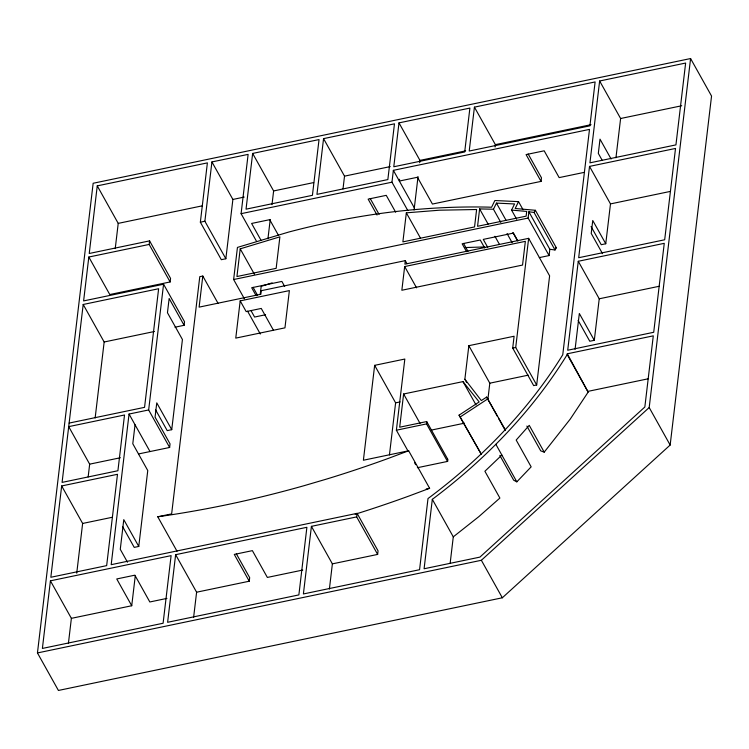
<?xml version="1.0" encoding="UTF-8"?>
<svg xmlns="http://www.w3.org/2000/svg" width="749" height="749" viewBox="0 0 749 749"><rect width="100%" height="100%" fill="white"/><g stroke="black" fill="none" stroke-linecap="round" stroke-linejoin="round"><path stroke-width="1.12" d="M426.687 421.565L447.649 459.081L447.518 461.421L426.556 423.906L426.687 421.565L399.685 427.202L403.617 393.993L462.976 381.606L479.173 401.96L459.062 415.152L481.364 454.353L459.062 415.152M177.036 551.255L157.767 516.782L171.643 513.889L199.777 276.671L202.801 276.044L199.112 307.137L260.867 294.245L261.289 290.687L405.275 260.633L404.909 264.172L528.654 238.341L549.616 275.857L536.677 384.977L533.663 385.604L512.7 348.088L514.104 336.235L468.846 345.682L464.867 379.228L466.561 382.271M37.45 652.941L93.157 183.262L690.587 58.544L711.55 96.059L670.158 445.046L502.326 597.786L58.413 690.456L37.45 652.941L481.364 560.28L649.196 407.54L690.587 58.544M50.417 580.831L42.393 648.437L163.095 623.243L171.109 555.636L50.417 580.831L71.38 618.346L68.393 643.56M61.671 485.951L50.838 577.273L106.658 565.626L117.49 474.295L61.671 485.951L82.633 523.457L76.735 573.172M69.123 423.082L144.557 407.344L158.629 288.73L83.195 304.478L62.092 482.393L117.911 470.737L124.521 414.993L68.702 426.64L89.665 464.155L88.157 476.935M256.392 241.056L241.094 213.68L248.125 154.378L211.92 161.934L232.883 199.449L225.852 258.751L221.32 259.697L200.358 222.181L207.389 162.879L97.258 185.874L89.243 253.48L149.585 240.878L149.163 244.436L88.822 257.038L83.616 300.92L163.572 284.227L184.535 321.742L184.114 325.3L174.976 327.21M95.142 417.989L104.158 341.993L83.195 304.478M115.234 248.593L118.22 223.38L97.258 185.874M163.572 284.227L148.658 409.956L129.053 414.047L111.189 564.68L357.095 513.346L378.058 550.861L377.636 554.419L332.378 563.866L329.391 589.07M135.035 424.767L132.788 443.745L147.759 470.541L138.762 546.442L134.23 547.388L122.583 526.547M71.38 618.346L131.73 605.744L135.241 576.093M88.822 257.038L109.785 294.544L170.126 281.952L170.557 278.394L149.585 240.878M138.631 453.931L169.63 447.462L170.051 443.904L155.071 417.109L156.766 402.878L171.736 429.673L167.214 430.619L155.567 409.778M171.736 429.673L182.428 339.531L167.458 312.736L169.143 298.505L184.114 325.3M225.852 258.751L204.88 221.236L211.92 161.934M175.631 554.691L167.617 622.297L298.87 594.903L306.893 527.296L175.631 554.691L196.603 592.206L193.607 617.419M244.399 298.795L233.632 279.527L237.442 247.413L288.721 232.05A606.821 398.908 -29.2 0 1 390.575 212.145C423.129 208.185 455.935 206.368 488.723 207.136L491.578 207.267L494.864 200.526L518.542 201.64L523.074 209.748M240.214 248.837L236.937 276.531L276.156 268.339L279.892 236.843L240.214 248.837L254.379 274.181M252.647 153.433L246.037 209.177L312.417 195.32L319.037 139.576L252.647 153.433L273.619 190.948L271.99 204.627M240.186 300.873L235.766 338.117L284.957 327.847L289.367 290.603L240.186 300.873L246.178 311.593L261.261 308.438L273.469 330.272M260.221 294.423L261.186 286.352L272.102 282.888M267.936 238.847L270.23 219.457M196.603 592.206L249.258 581.215L249.679 577.657L236.366 553.839M323.559 138.631L316.949 194.375L387.851 179.573L394.47 123.828L323.559 138.631L344.521 176.146L343.005 188.917M357.095 513.346L356.674 516.904L311.415 526.35L303.401 593.957L419.562 569.708L428.007 498.544A413.691 271.953 -29.2 0 0 468.116 465.934C504.554 433.446 537.108 396.352 562.761 354.745L589.491 129.39L393.365 170.332L391.961 182.185L407.821 210.572M398.992 122.883L393.787 166.765L464.698 151.963L469.895 108.081L398.992 122.883L419.955 160.398L419.683 162.711M408.28 451.497L396.38 430.207L404.825 359.043L374.65 365.343L363.396 460.232L408.654 450.776L429.617 488.292L409.254 495.922A851.753 559.924 -29.2 0 1 355.157 514.235M399.563 179.264L399.357 181.043L417.455 177.27L432.435 204.056L541.059 181.389L541.48 177.822L528.167 154.013M406.333 212.828L402.887 241.88L474.548 226.928L476.617 209.514L439.448 210.207L406.333 212.828L420.498 238.173M404.666 266.541L401.848 290.256L522.54 265.062L525.358 241.347L404.666 266.541L416.566 287.831M414.075 209.992L418.036 176.595M389.443 454.924L395.612 402.85L374.65 365.343M474.426 107.135L469.22 151.026L589.912 125.832L595.118 81.941L474.426 107.135L495.389 144.651L495.117 146.963M432.323 499.34L424.093 568.763L479.912 557.116L644.842 407.007L653.287 335.842L567.293 353.8L567.199 354.595C532.361 411.154 485.296 459.549 432.323 499.34L453.285 536.846L450.13 563.463M493.46 209.233L479.622 208.915L477.562 226.292L526.135 216.152L526.697 211.433L511.567 210.095L514.563 203.953L496.456 203.11L493.46 209.233L500.828 222.416M487.889 399.386L489.809 383.188L468.846 345.682M539.299 257.609L549.083 255.568L528.12 218.053L528.869 211.77L534.056 212.463L555.018 249.979L556.338 247.797L535.376 210.282L515.19 208.494L518.542 201.64M536.677 384.977L515.715 347.461L528.654 238.341M549.083 255.568L549.832 249.277L528.869 211.77M578.265 261.279L567.714 350.242L653.708 332.284L664.26 243.331L578.265 261.279L599.228 298.795L594.303 340.308L589.781 341.254L578.134 320.413M589.519 166.4L578.687 257.722L664.681 239.774L675.514 148.442L589.519 166.4L610.482 203.906L605.754 243.762L601.232 244.708L591.055 226.507M599.64 80.995L589.94 162.842L675.935 144.885L685.635 63.047L599.64 80.995L620.612 118.511L615.95 157.777M575.073 349.38L579.333 313.513L594.303 340.308M526.884 426.069L540.75 450.879L544.214 452.143L570.261 419.075L588.162 392.102L567.293 353.8M534.056 212.463L535.376 210.282M499.826 455.401L513.692 480.212L516.829 481.841L531.153 466.852L516.183 440.056L529.243 425.348L544.214 452.143M501.858 455.046L484.903 471.261L499.883 498.057L478.808 516.66L453.285 536.846M505.538 430.188L486.635 397.073L481.307 400.565L464.867 379.228M460.401 416.847L487.974 398.758M408.654 450.776L388.291 458.416A851.753 559.924 -29.2 0 1 325.338 479.444L304.3 485.624A851.753 559.924 -29.2 0 1 157.767 516.782M118.22 223.38L202.239 205.844M232.883 199.449L244.193 197.081M273.619 190.948L313.672 182.578M344.521 176.146L390.266 166.596M419.955 160.398L465.7 150.849M495.389 144.651L591.036 124.68M620.612 118.511L681.712 105.759M200.358 222.181L204.88 221.236M241.094 213.68L391.961 182.185M584.22 172.373L559.157 177.607L544.186 150.811L526.079 154.594L541.059 181.389M233.632 279.527L528.12 218.053M610.482 203.906L670.449 191.388M104.158 341.993L154.416 331.498M265.567 314.749L254.594 317.042L251.196 310.957M599.228 298.795L659.195 286.277M512.7 348.088L515.715 347.461M89.665 464.155L120.411 457.742M395.612 402.85L400.088 401.923M489.809 383.188L528.279 375.155M396.38 430.207L426.556 423.906M588.255 391.306L648.222 378.788M431.433 430.076L464.53 423.166M82.633 523.457L112.256 517.278M417.352 467.722L447.668 461.393L447.649 459.081M426.228 489.003L429.617 488.292M166.952 598.395L149.828 601.971L134.857 575.176L116.75 578.958L131.73 605.744M302.746 570.055L267.356 577.432L252.385 550.646L234.278 554.419L249.258 581.215M465.035 247.563L484.669 246.936M555.355 247.713L556.338 247.797M549.832 249.277L555.018 249.979M611.1 159.003L600.005 139.155L598.32 153.395L602.205 160.342M605.754 243.762L592.759 220.506L591.223 233.435L602.524 253.658M649.196 407.54L670.158 445.046M511.567 210.095L516.66 219.214M517.887 241.028L513.449 233.089L483.274 239.39L487.711 247.32M496.456 203.11L506.081 220.346M512.887 232.508L517.419 240.616M507.064 233.566L512.157 242.695M567.199 354.595L588.162 392.102M479.622 208.915L488.123 224.12M494.92 236.291L499.461 244.399M484.697 247.956L480.259 240.017L462.152 243.79L466.59 251.73M463.547 243.406L467.975 251.346M393.365 170.332L414.328 207.838M395.678 212.22L386.25 195.349L368.143 199.131L377.019 215.01M486.635 397.073L497.402 416.332M498.534 418.363L505.332 430.525M405.275 260.633L406.969 263.667M370.231 198.551L379.106 214.42M462.976 381.606L476.008 404.928M495.866 444.326L516.829 481.841M403.617 393.993L420.049 423.4M481.364 560.28L502.326 597.786M414.515 462.648L415.648 464.68M278.581 235.551L269.715 219.672L251.608 223.455L261.036 240.326M284.639 286.39L281.867 281.427L251.692 287.728L256.13 295.668M253.087 287.335L257.525 295.275M247.573 311.2L260.324 334.026M356.674 516.904L377.636 554.419M202.801 276.044L218.099 303.411M311.415 526.35L332.378 563.866M149.163 244.436L170.126 281.952M148.658 409.956L169.63 447.462M129.053 414.047L150.015 451.563M138.762 546.442L123.782 519.647L120.271 549.307L127.48 562.199"/></g></svg>
